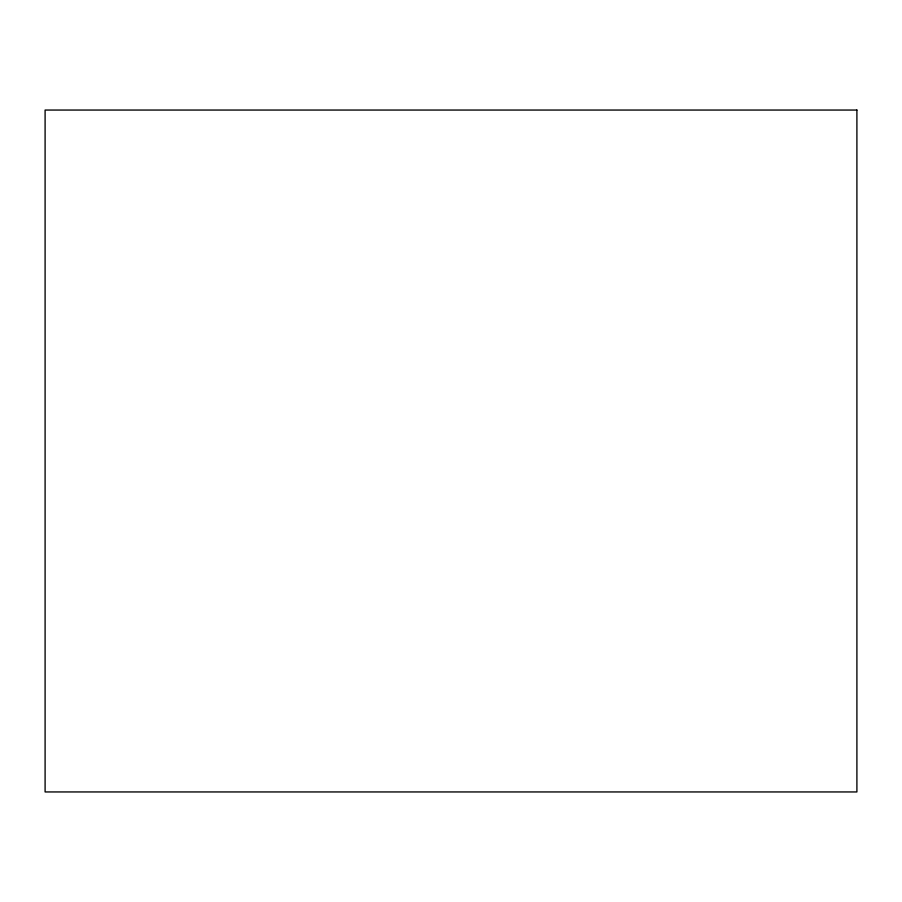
<?xml version="1.0" encoding="UTF-8"?>
<svg xmlns="http://www.w3.org/2000/svg" width="902" height="902" viewBox="0 0 902 902"><rect width="100%" height="100%" fill="white"/><g stroke="black" fill="none" stroke-linecap="round" stroke-linejoin="round"><path stroke-width="1.35" d="M856.9 110.055L45.1 110.055L45.1 791.945L856.9 791.945L856.9 110.055"/></g></svg>
